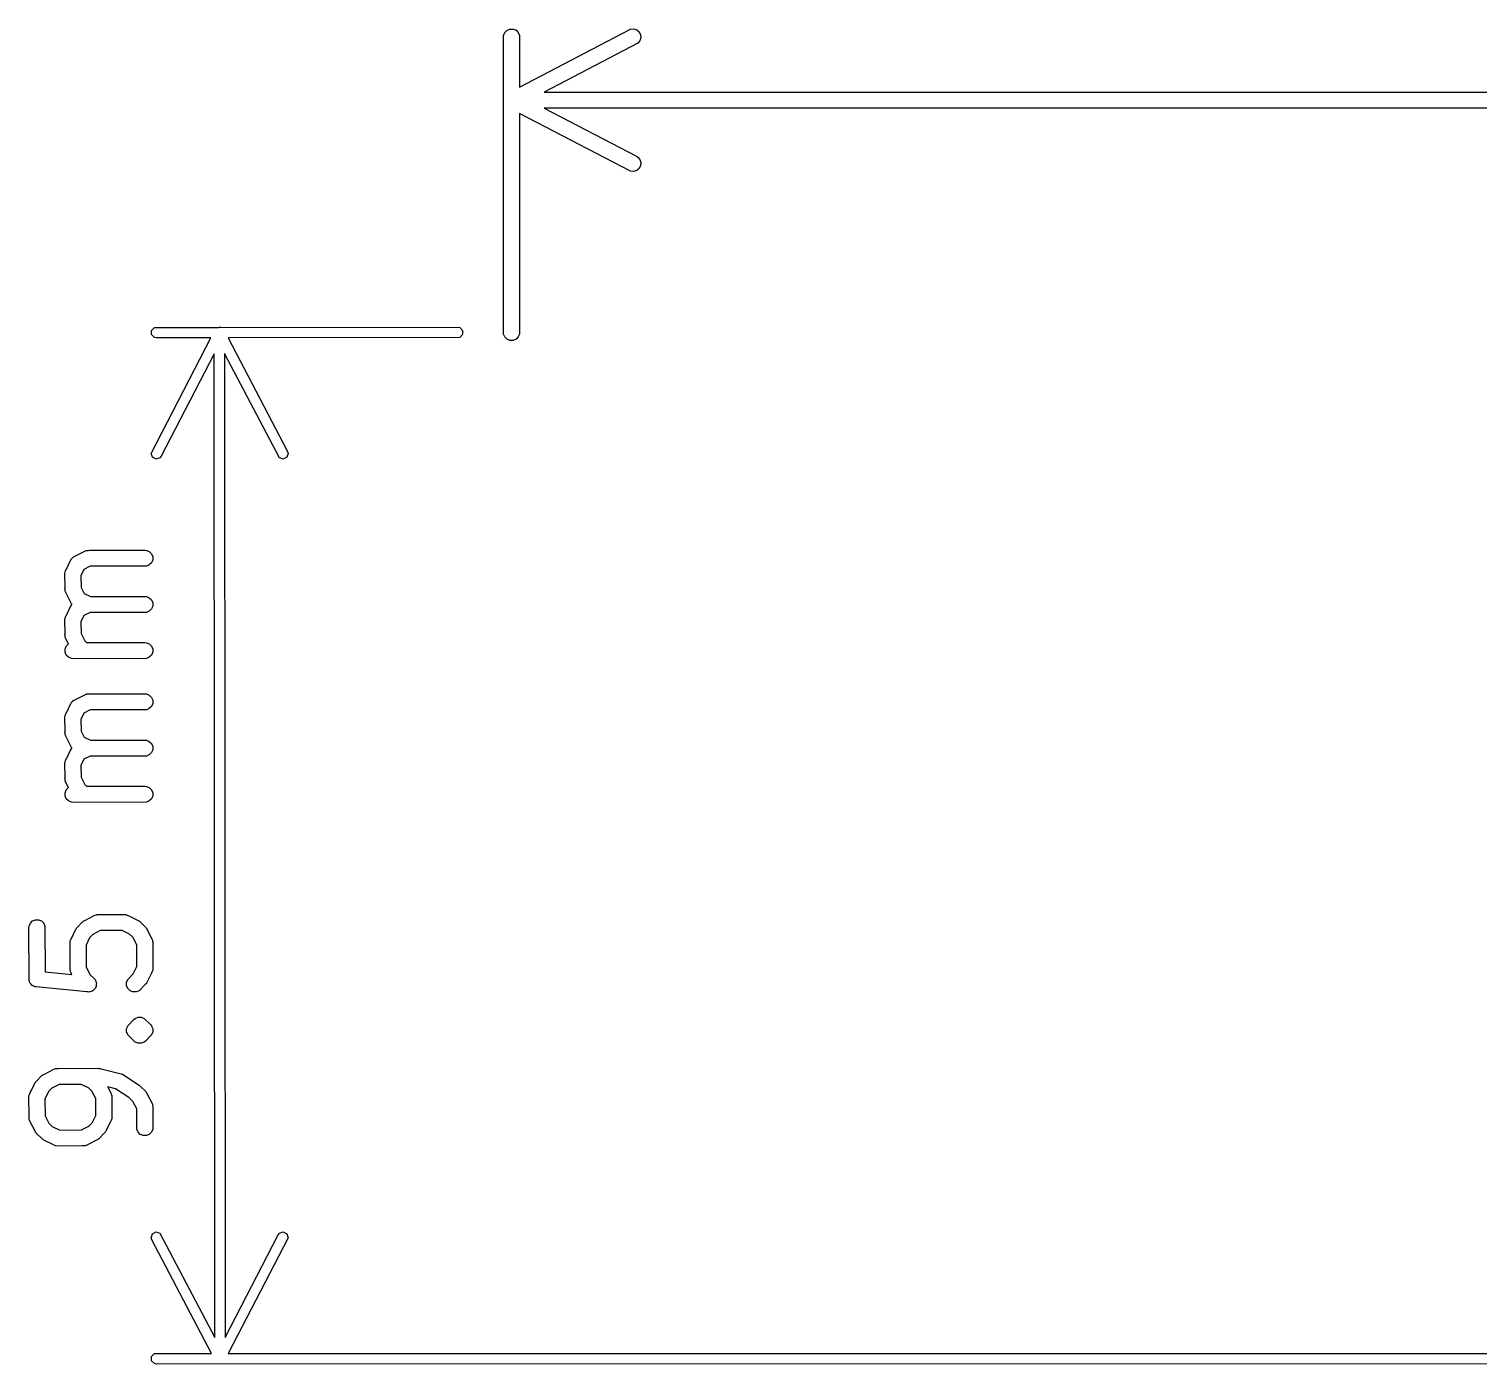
# Model space of a CAD drawing. Extents: x -1.03 to 0.78, y -0.6 to 0.53.
# Drawn here: x -1.026 to -0.497, y -0.002 to 0.486 of the extents above; entities that cross this region are included whole.
import ezdxf

# ---------------------------------------------------------------- set-up
doc = ezdxf.new("R2010")
doc.units = 0
doc.header["$MEASUREMENT"] = 0
doc.layers.add('BLACK', color=7, linetype='CONTINUOUS')

msp = doc.modelspace()

# ---------------------------------------------------------------- linework, layer by layer
at = {"layer": 'BLACK', "linetype": 'CONTINUOUS'}
for p, q in [((-0.85295, 0.48297), (-0.8529, 0.48355)), ((-0.8529, 0.37442), (-0.85295, 0.48297)), ((-0.8529, 0.48355), (-0.85246, 0.48461)), ((-0.85246, 0.48461), (-0.85164, 0.48543)), ((-0.85164, 0.48543), (-0.85058, 0.48587)), ((-0.85058, 0.48587), (-0.84942, 0.48587)), ((-0.84942, 0.48587), (-0.84836, 0.48543)), ((-0.84836, 0.48543), (-0.84754, 0.48461)), ((-0.84754, 0.48461), (-0.8471, 0.48355)), ((-0.8471, 0.48355), (-0.84709, 0.46467)), ((-0.84709, 0.46467), (-0.80701, 0.48559)), ((-0.80701, 0.48559), (-0.80648, 0.48581)), ((-0.80648, 0.48581), (-0.80533, 0.48591)), ((-0.80533, 0.48591), (-0.80423, 0.48556)), ((-0.80423, 0.48556), (-0.80335, 0.48482)), ((-0.80335, 0.48482), (-0.80281, 0.4838)), ((-0.80271, 0.48265), (-0.80306, 0.48155)), ((-0.80281, 0.4838), (-0.80271, 0.48265)), ((-0.8038, 0.48067), (-0.83807, 0.46278)), ((-0.80306, 0.48155), (-0.8038, 0.48067)), ((-0.83807, 0.46278), (0.6144, 0.46284)), ((0.61445, 0.45699), (-0.83803, 0.45693)), ((-0.83803, 0.45693), (-0.80429, 0.43942)), ((-0.80648, 0.43396), (-0.84709, 0.45505)), ((-0.84709, 0.45505), (-0.84705, 0.375)), ((-0.80429, 0.43942), (-0.8038, 0.4391)), ((-0.80335, 0.43495), (-0.80423, 0.43421)), ((-0.8038, 0.4391), (-0.80306, 0.43822)), ((-0.80281, 0.43597), (-0.80335, 0.43495)), ((-0.80306, 0.43822), (-0.80271, 0.43712)), ((-0.80271, 0.43712), (-0.80281, 0.43597)), ((-0.80533, 0.43386), (-0.80648, 0.43396)), ((-0.80423, 0.43421), (-0.80533, 0.43386)), ((-0.9816, 0.37575), (-0.98053, 0.37682)), ((-0.98053, 0.37682), (-0.95708, 0.37685)), ((-0.95708, 0.37685), (-0.95686, 0.37696)), ((-0.95686, 0.37696), (-0.95669, 0.37691)), ((-0.95669, 0.37691), (-0.95652, 0.37696)), ((-0.95652, 0.37696), (-0.95631, 0.37685)), ((-0.95631, 0.37685), (-0.86969, 0.37697)), ((-0.86969, 0.37697), (-0.86893, 0.37682)), ((-0.86893, 0.37682), (-0.86787, 0.37575)), ((-0.98174, 0.33082), (-0.95991, 0.37306)), ((-0.9816, 0.37425), (-0.9816, 0.37575)), ((-0.98053, 0.37318), (-0.9816, 0.37425)), ((-0.97978, 0.37303), (-0.98053, 0.37318)), ((-0.95991, 0.37306), (-0.97978, 0.37303)), ((-0.86893, 0.37318), (-0.95362, 0.37307)), ((-0.95362, 0.37307), (-0.93186, 0.33156)), ((-0.86787, 0.37425), (-0.86893, 0.37318)), ((-0.86787, 0.37575), (-0.86787, 0.37425)), ((-0.85246, 0.37336), (-0.8529, 0.37442)), ((-0.85164, 0.37254), (-0.85246, 0.37336)), ((-0.85058, 0.3721), (-0.85164, 0.37254)), ((-0.84942, 0.3721), (-0.85058, 0.3721)), ((-0.84836, 0.37254), (-0.84942, 0.3721)), ((-0.84754, 0.37336), (-0.84836, 0.37254)), ((-0.8471, 0.37442), (-0.84754, 0.37336)), ((-0.84705, 0.375), (-0.8471, 0.37442)), ((-0.95866, 0.36723), (-0.97803, 0.32974)), ((-0.95851, 0.00771), (-0.95866, 0.36723)), ((-0.93487, 0.32914), (-0.95487, 0.36729)), ((-0.95487, 0.36729), (-0.95473, 0.00777)), ((-0.98129, 0.32938), (-0.98174, 0.33082)), ((-0.97995, 0.32869), (-0.98129, 0.32938)), ((-0.97852, 0.32914), (-0.97995, 0.32869)), ((-0.97803, 0.32974), (-0.97852, 0.32914)), ((-0.93343, 0.32869), (-0.93487, 0.32914)), ((-0.9321, 0.32938), (-0.93343, 0.32869)), ((-0.93164, 0.33082), (-0.9321, 0.32938)), ((-0.93186, 0.33156), (-0.93164, 0.33082)), ((-1.01272, 0.28855), (-1.01108, 0.29193)), ((-1.01108, 0.29193), (-1.01101, 0.29203)), ((-1.01101, 0.29203), (-1.011, 0.29207)), ((-1.011, 0.29207), (-1.01095, 0.29213)), ((-1.01095, 0.29213), (-1.01077, 0.29242)), ((-1.01077, 0.29242), (-1.01049, 0.29267)), ((-1.01049, 0.29267), (-1.01024, 0.29294)), ((-1.01024, 0.29294), (-1.01005, 0.29305)), ((-1.01005, 0.29305), (-1.0099, 0.29318)), ((-1.0099, 0.29318), (-1.0096, 0.29328)), ((-1.0096, 0.29328), (-1.00601, 0.29513)), ((-1.00601, 0.29513), (-1.00546, 0.29533)), ((-1.00546, 0.29533), (-1.00536, 0.29534)), ((-1.00536, 0.29534), (-1.00526, 0.29538)), ((-1.00526, 0.29538), (-1.00477, 0.29538)), ((-1.00477, 0.29538), (-1.00432, 0.29542)), ((-1.00432, 0.29542), (-1.00422, 0.29539)), ((-1.00422, 0.29539), (-0.98406, 0.29544)), ((-0.98406, 0.29544), (-0.98349, 0.29538)), ((-0.98349, 0.29538), (-0.98242, 0.29494)), ((-0.98242, 0.29494), (-0.98161, 0.29413)), ((-0.98161, 0.29413), (-0.98117, 0.29306)), ((-0.98117, 0.29191), (-0.98161, 0.29085)), ((-0.98117, 0.29306), (-0.98117, 0.29191)), ((-1.01326, 0.28686), (-1.0132, 0.28744)), ((-1.01321, 0.28168), (-1.01326, 0.28686)), ((-1.0132, 0.28744), (-1.01316, 0.28754)), ((-1.01316, 0.28764), (-1.01291, 0.28815)), ((-1.01316, 0.28754), (-1.01316, 0.28764)), ((-1.01291, 0.28815), (-1.01276, 0.2885)), ((-1.01276, 0.2885), (-1.01272, 0.28855)), ((-1.00628, 0.2884), (-1.0074, 0.28609)), ((-1.0074, 0.28609), (-1.00736, 0.28186)), ((-1.00408, 0.28954), (-1.00628, 0.2884)), ((-0.98349, 0.28959), (-1.00408, 0.28954)), ((-0.98242, 0.29003), (-0.98349, 0.28959)), ((-0.98161, 0.29085), (-0.98242, 0.29003)), ((-1.01324, 0.28161), (-1.01321, 0.28168)), ((-1.01321, 0.28121), (-1.01324, 0.28161)), ((-1.0132, 0.28066), (-1.01321, 0.28121)), ((-1.00736, 0.28186), (-1.00622, 0.27964)), ((-1.01316, 0.28056), (-1.0132, 0.28066)), ((-1.01316, 0.28046), (-1.01316, 0.28056)), ((-1.01295, 0.27992), (-1.01316, 0.28046)), ((-1.0111, 0.27632), (-1.01295, 0.27992)), ((-1.011, 0.27603), (-1.0111, 0.27632)), ((-1.01087, 0.27588), (-1.011, 0.27603)), ((-1.01095, 0.27526), (-1.01077, 0.27555)), ((-1.01077, 0.27568), (-1.01087, 0.27588)), ((-1.01069, 0.27561), (-1.01077, 0.27568)), ((-1.01077, 0.27555), (-1.01069, 0.27561)), ((-1.00622, 0.27964), (-1.0039, 0.27851)), ((-1.0039, 0.27851), (-0.98406, 0.27857)), ((-0.98406, 0.27857), (-0.98349, 0.27851)), ((-0.98349, 0.27851), (-0.98242, 0.27807)), ((-0.98242, 0.27807), (-0.98161, 0.27725)), ((-0.98161, 0.27725), (-0.98117, 0.27619)), ((-0.98117, 0.27619), (-0.98117, 0.27504)), ((-1.01326, 0.26999), (-1.0132, 0.27057)), ((-1.0132, 0.27057), (-1.01316, 0.27066)), ((-1.01316, 0.27077), (-1.01291, 0.27128)), ((-1.01316, 0.27066), (-1.01316, 0.27077)), ((-1.01291, 0.27128), (-1.01276, 0.27163)), ((-1.01276, 0.27163), (-1.01272, 0.27168)), ((-1.01272, 0.27168), (-1.01108, 0.27506)), ((-1.01108, 0.27506), (-1.01101, 0.27516)), ((-1.01101, 0.27516), (-1.011, 0.2752)), ((-1.011, 0.2752), (-1.01095, 0.27526)), ((-1.00628, 0.27153), (-1.0074, 0.26922)), ((-1.00408, 0.27266), (-1.00628, 0.27153)), ((-0.98349, 0.27272), (-1.00408, 0.27266)), ((-0.98242, 0.27316), (-0.98349, 0.27272)), ((-0.98161, 0.27397), (-0.98242, 0.27316)), ((-0.98117, 0.27504), (-0.98161, 0.27397)), ((-1.01321, 0.26481), (-1.01326, 0.26999)), ((-1.0074, 0.26922), (-1.00736, 0.26498)), ((-1.00736, 0.26498), (-1.00597, 0.26227)), ((-1.01324, 0.26473), (-1.01321, 0.26481)), ((-1.01321, 0.26433), (-1.01324, 0.26473)), ((-1.0132, 0.26379), (-1.01321, 0.26433)), ((-1.01316, 0.26369), (-1.0132, 0.26379)), ((-1.0132, 0.25932), (-1.01276, 0.26038)), ((-1.01316, 0.26359), (-1.01316, 0.26369)), ((-1.01295, 0.26304), (-1.01316, 0.26359)), ((-1.01198, 0.26116), (-1.01295, 0.26304)), ((-1.01276, 0.26038), (-1.01198, 0.26116)), ((-1.00597, 0.26227), (-1.00532, 0.26165)), ((-1.00532, 0.26165), (-0.98406, 0.26169)), ((-0.98406, 0.26169), (-0.98349, 0.26164)), ((-0.98349, 0.26164), (-0.98242, 0.2612)), ((-0.98242, 0.2612), (-0.98161, 0.26038)), ((-0.98161, 0.26038), (-0.98117, 0.25932)), ((-1.0132, 0.25817), (-1.0132, 0.25932)), ((-1.01276, 0.2571), (-1.0132, 0.25817)), ((-1.01195, 0.25629), (-1.01276, 0.2571)), ((-1.01089, 0.25585), (-1.01195, 0.25629)), ((-1.01031, 0.25579), (-1.01089, 0.25585)), ((-0.98349, 0.25585), (-1.01031, 0.25579)), ((-0.98242, 0.25629), (-0.98349, 0.25585)), ((-0.98161, 0.2571), (-0.98242, 0.25629)), ((-0.98117, 0.25817), (-0.98161, 0.2571)), ((-0.98117, 0.25932), (-0.98117, 0.25817)), ((-1.01272, 0.23606), (-1.01108, 0.23944)), ((-1.01108, 0.23944), (-1.01101, 0.23954)), ((-1.01101, 0.23954), (-1.011, 0.23958)), ((-1.011, 0.23958), (-1.01095, 0.23964)), ((-1.01095, 0.23964), (-1.01077, 0.23993)), ((-1.01077, 0.23993), (-1.01049, 0.24017)), ((-1.01049, 0.24017), (-1.01024, 0.24045)), ((-1.01024, 0.24045), (-1.01005, 0.24055)), ((-1.01005, 0.24055), (-1.0099, 0.24068)), ((-1.0099, 0.24068), (-1.0096, 0.24078)), ((-1.0096, 0.24078), (-1.00601, 0.24263)), ((-1.00601, 0.24263), (-1.00546, 0.24284)), ((-1.00546, 0.24284), (-1.00536, 0.24285)), ((-1.00536, 0.24285), (-1.00526, 0.24289)), ((-1.00526, 0.24289), (-1.00477, 0.24289)), ((-1.00477, 0.24289), (-1.00432, 0.24292)), ((-1.00432, 0.24292), (-1.00422, 0.24289)), ((-1.00422, 0.24289), (-0.98406, 0.24295)), ((-0.98406, 0.24295), (-0.98349, 0.24289)), ((-0.98349, 0.24289), (-0.98242, 0.24245)), ((-0.98242, 0.24245), (-0.98161, 0.24163)), ((-0.98161, 0.23835), (-0.98242, 0.23754)), ((-0.98161, 0.24163), (-0.98117, 0.24057)), ((-0.98117, 0.23942), (-0.98161, 0.23835)), ((-0.98117, 0.24057), (-0.98117, 0.23942)), ((-1.01326, 0.23437), (-1.0132, 0.23495)), ((-1.01321, 0.22919), (-1.01326, 0.23437)), ((-1.0132, 0.23495), (-1.01316, 0.23504)), ((-1.01316, 0.23515), (-1.01291, 0.23566)), ((-1.01316, 0.23504), (-1.01316, 0.23515)), ((-1.01291, 0.23566), (-1.01276, 0.23601)), ((-1.01276, 0.23601), (-1.01272, 0.23606)), ((-1.00628, 0.23591), (-1.0074, 0.2336)), ((-1.0074, 0.2336), (-1.00736, 0.22936)), ((-1.00408, 0.23704), (-1.00628, 0.23591)), ((-0.98349, 0.2371), (-1.00408, 0.23704)), ((-0.98242, 0.23754), (-0.98349, 0.2371)), ((-1.01324, 0.22911), (-1.01321, 0.22919)), ((-1.01321, 0.22871), (-1.01324, 0.22911)), ((-1.0132, 0.22817), (-1.01321, 0.22871)), ((-1.01316, 0.22807), (-1.0132, 0.22817)), ((-1.01316, 0.22797), (-1.01316, 0.22807)), ((-1.01295, 0.22742), (-1.01316, 0.22797)), ((-1.00736, 0.22936), (-1.00622, 0.22715)), ((-1.0111, 0.22383), (-1.01295, 0.22742)), ((-1.01272, 0.21918), (-1.01108, 0.22257)), ((-1.011, 0.22353), (-1.0111, 0.22383)), ((-1.01108, 0.22257), (-1.01101, 0.22266)), ((-1.01101, 0.22266), (-1.011, 0.22271)), ((-1.01087, 0.22338), (-1.011, 0.22353)), ((-1.011, 0.22271), (-1.01095, 0.22276)), ((-1.01095, 0.22276), (-1.01077, 0.22306)), ((-1.01077, 0.22318), (-1.01087, 0.22338)), ((-1.01069, 0.22312), (-1.01077, 0.22318)), ((-1.01077, 0.22306), (-1.01069, 0.22312)), ((-1.00622, 0.22715), (-1.0039, 0.22602)), ((-1.0039, 0.22602), (-0.98406, 0.22607)), ((-0.98406, 0.22607), (-0.98349, 0.22602)), ((-0.98349, 0.22602), (-0.98242, 0.22558)), ((-0.98242, 0.22558), (-0.98161, 0.22476)), ((-0.98161, 0.22476), (-0.98117, 0.2237)), ((-0.98117, 0.22254), (-0.98161, 0.22148)), ((-0.98117, 0.2237), (-0.98117, 0.22254)), ((-1.01326, 0.2175), (-1.0132, 0.21807)), ((-1.01321, 0.21231), (-1.01326, 0.2175)), ((-1.0132, 0.21807), (-1.01316, 0.21817)), ((-1.01316, 0.21828), (-1.01291, 0.21879)), ((-1.01316, 0.21817), (-1.01316, 0.21828)), ((-1.01291, 0.21879), (-1.01276, 0.21914)), ((-1.01276, 0.21914), (-1.01272, 0.21918)), ((-1.00628, 0.21903), (-1.0074, 0.21673)), ((-1.00408, 0.22017), (-1.00628, 0.21903)), ((-0.98349, 0.22022), (-1.00408, 0.22017)), ((-0.98242, 0.22067), (-0.98349, 0.22022)), ((-0.98161, 0.22148), (-0.98242, 0.22067)), ((-1.01324, 0.21224), (-1.01321, 0.21231)), ((-1.01321, 0.21184), (-1.01324, 0.21224)), ((-1.0074, 0.21673), (-1.00736, 0.21249)), ((-1.00736, 0.21249), (-1.00597, 0.20978)), ((-1.0132, 0.2113), (-1.01321, 0.21184)), ((-1.01316, 0.2112), (-1.0132, 0.2113)), ((-1.0132, 0.20682), (-1.01276, 0.20789)), ((-1.0132, 0.20567), (-1.0132, 0.20682)), ((-1.01316, 0.21109), (-1.01316, 0.2112)), ((-1.01295, 0.21055), (-1.01316, 0.21109)), ((-1.01198, 0.20867), (-1.01295, 0.21055)), ((-1.01276, 0.20789), (-1.01198, 0.20867)), ((-1.00597, 0.20978), (-1.00532, 0.20916)), ((-1.00532, 0.20916), (-0.98406, 0.2092)), ((-0.98406, 0.2092), (-0.98349, 0.20914)), ((-0.98349, 0.20914), (-0.98242, 0.2087)), ((-0.98242, 0.2087), (-0.98161, 0.20789)), ((-0.98161, 0.20789), (-0.98117, 0.20682)), ((-0.98117, 0.20682), (-0.98117, 0.20567)), ((-1.01276, 0.20461), (-1.0132, 0.20567)), ((-1.01195, 0.20379), (-1.01276, 0.20461)), ((-1.01089, 0.20335), (-1.01195, 0.20379)), ((-1.01031, 0.20329), (-1.01089, 0.20335)), ((-0.98349, 0.20335), (-1.01031, 0.20329)), ((-0.98242, 0.20379), (-0.98349, 0.20335)), ((-0.98161, 0.20461), (-0.98242, 0.20379)), ((-0.98117, 0.20567), (-0.98161, 0.20461)), ((-1.02633, 0.15808), (-1.02589, 0.15914)), ((-1.02589, 0.15914), (-1.02507, 0.15996)), ((-1.02507, 0.15996), (-1.02401, 0.1604)), ((-1.02401, 0.1604), (-1.02286, 0.1604)), ((-1.02286, 0.1604), (-1.02179, 0.15996)), ((-1.02179, 0.15996), (-1.02098, 0.15914)), ((-1.02098, 0.15914), (-1.02054, 0.15808)), ((-1.00864, 0.15766), (-1.00677, 0.15959)), ((-1.00677, 0.15959), (-1.00655, 0.15978)), ((-1.00655, 0.15978), (-1.0065, 0.15984)), ((-1.0065, 0.15984), (-1.00644, 0.15987)), ((-1.00644, 0.15987), (-1.00633, 0.15996)), ((-1.00633, 0.15996), (-1.00598, 0.1601)), ((-1.00598, 0.1601), (-1.00226, 0.16202)), ((-1.00226, 0.16202), (-1.00172, 0.16223)), ((-1.00172, 0.16223), (-1.00161, 0.16223)), ((-1.00161, 0.16223), (-1.00151, 0.16227)), ((-1.00151, 0.16227), (-1.001, 0.16228)), ((-1.001, 0.16228), (-1.00057, 0.16231)), ((-1.00057, 0.16231), (-1.00048, 0.16228)), ((-1.00048, 0.16228), (-0.99156, 0.16233)), ((-0.99156, 0.16233), (-0.99099, 0.16227)), ((-0.99099, 0.16227), (-0.99089, 0.16223)), ((-0.99089, 0.16223), (-0.99078, 0.16223)), ((-0.99078, 0.16223), (-0.99027, 0.16198)), ((-0.99027, 0.16198), (-0.98992, 0.16183)), ((-0.98992, 0.16183), (-0.98987, 0.16179)), ((-0.98987, 0.16179), (-0.98649, 0.16014)), ((-0.98649, 0.16014), (-0.98624, 0.15999)), ((-0.98624, 0.15999), (-0.98617, 0.15996)), ((-0.98617, 0.15996), (-0.98613, 0.15991)), ((-0.98613, 0.15991), (-0.986, 0.15984)), ((-0.986, 0.15984), (-0.98578, 0.15958)), ((-0.98578, 0.15958), (-0.98385, 0.15772)), ((-1.02639, 0.1575), (-1.02633, 0.15808)), ((-1.02633, 0.13888), (-1.02639, 0.1575)), ((-1.02054, 0.15808), (-1.02049, 0.14138)), ((-1.01084, 0.15357), (-1.0092, 0.15695)), ((-1.0092, 0.15695), (-1.00904, 0.1572)), ((-1.00904, 0.1572), (-1.00901, 0.15727)), ((-1.00901, 0.15727), (-1.00897, 0.15732)), ((-1.00897, 0.15732), (-1.00889, 0.15744)), ((-1.00889, 0.15744), (-1.00864, 0.15766)), ((-1.00422, 0.1538), (-1.00553, 0.1511)), ((-1.00303, 0.15504), (-1.00422, 0.1538)), ((-1.00032, 0.15643), (-1.00303, 0.15504)), ((-0.99234, 0.15647), (-1.00032, 0.15643)), ((-0.98964, 0.15516), (-0.99234, 0.15647)), ((-0.98841, 0.15397), (-0.98964, 0.15516)), ((-0.98701, 0.15127), (-0.98841, 0.15397)), ((-0.98385, 0.15772), (-0.98366, 0.15749)), ((-0.98366, 0.15749), (-0.9836, 0.15744)), ((-0.9836, 0.15744), (-0.98358, 0.15738)), ((-0.98358, 0.15738), (-0.98348, 0.15727)), ((-0.98348, 0.15727), (-0.98334, 0.15692)), ((-0.98334, 0.15692), (-0.98142, 0.1532)), ((-1.01139, 0.15188), (-1.01133, 0.15246)), ((-1.01134, 0.14296), (-1.01139, 0.15188)), ((-1.01133, 0.15246), (-1.01129, 0.15255)), ((-1.01129, 0.15255), (-1.01128, 0.15266)), ((-1.01128, 0.15266), (-1.01103, 0.15317)), ((-1.01103, 0.15317), (-1.01089, 0.15352)), ((-1.01089, 0.15352), (-1.01084, 0.15357)), ((-1.00553, 0.1511), (-1.00548, 0.14312)), ((-0.98697, 0.14328), (-0.98701, 0.15127)), ((-0.98142, 0.1532), (-0.98121, 0.15266)), ((-0.98121, 0.15266), (-0.98121, 0.15255)), ((-0.98121, 0.15255), (-0.98117, 0.15246)), ((-0.98117, 0.15246), (-0.98116, 0.15194)), ((-0.98116, 0.15194), (-0.98113, 0.15151)), ((-0.98113, 0.15151), (-0.98116, 0.15143)), ((-0.98116, 0.15143), (-0.98111, 0.14251)), ((-1.00548, 0.14312), (-1.00409, 0.14041)), ((-0.98828, 0.14058), (-0.98697, 0.14328)), ((-1.02637, 0.13847), (-1.02633, 0.13888)), ((-1.02633, 0.13833), (-1.02637, 0.13847)), ((-1.02633, 0.13818), (-1.02633, 0.13833)), ((-1.02616, 0.13778), (-1.02633, 0.13818)), ((-1.02604, 0.13737), (-1.02616, 0.13778)), ((-1.02049, 0.14138), (-1.01069, 0.14043)), ((-1.01136, 0.14288), (-1.01134, 0.14296)), ((-1.01133, 0.14244), (-1.01136, 0.14288)), ((-1.01133, 0.14193), (-1.01133, 0.14244)), ((-1.01129, 0.14183), (-1.01133, 0.14193)), ((-1.01128, 0.14173), (-1.01129, 0.14183)), ((-1.01108, 0.14119), (-1.01128, 0.14173)), ((-1.01069, 0.14043), (-1.01108, 0.14119)), ((-1.00409, 0.14041), (-1.0026, 0.13897)), ((-1.0026, 0.13897), (-1.00223, 0.13852)), ((-1.00223, 0.13852), (-1.00217, 0.13838)), ((-1.00217, 0.13838), (-1.00208, 0.13827)), ((-1.00208, 0.13827), (-1.00195, 0.13786)), ((-1.00195, 0.13786), (-1.00179, 0.13746)), ((-0.99071, 0.13746), (-0.99027, 0.13852)), ((-0.99027, 0.13852), (-0.98828, 0.14058)), ((-0.98166, 0.14082), (-0.9833, 0.13744)), ((-0.98161, 0.14087), (-0.98166, 0.14082)), ((-0.98146, 0.14121), (-0.98161, 0.14087)), ((-0.98121, 0.14173), (-0.98146, 0.14121)), ((-0.98117, 0.14193), (-0.98121, 0.14183)), ((-0.98121, 0.14183), (-0.98121, 0.14173)), ((-0.98111, 0.14251), (-0.98117, 0.14193)), ((-1.02594, 0.13725), (-1.02604, 0.13737)), ((-1.02589, 0.13712), (-1.02594, 0.13725)), ((-1.02558, 0.13681), (-1.02589, 0.13712)), ((-1.02531, 0.13648), (-1.02558, 0.13681)), ((-1.02518, 0.13641), (-1.02531, 0.13648)), ((-1.02507, 0.1363), (-1.02518, 0.13641)), ((-1.02467, 0.13614), (-1.02507, 0.1363)), ((-1.02429, 0.13593), (-1.02467, 0.13614)), ((-1.02408, 0.13589), (-1.02429, 0.13593)), ((-1.02401, 0.13586), (-1.02408, 0.13589)), ((-1.02394, 0.13586), (-1.02401, 0.13586)), ((-1.02373, 0.13582), (-1.02394, 0.13586)), ((-1.00539, 0.13404), (-1.02373, 0.13582)), ((-1.00526, 0.13399), (-1.00539, 0.13404)), ((-1.00484, 0.13399), (-1.00526, 0.13399)), ((-1.0044, 0.13394), (-1.00484, 0.13399)), ((-1.00426, 0.13399), (-1.0044, 0.13394)), ((-1.00411, 0.13399), (-1.00426, 0.13399)), ((-1.00371, 0.13415), (-1.00411, 0.13399)), ((-1.0033, 0.13428), (-1.00371, 0.13415)), ((-1.00318, 0.13437), (-1.0033, 0.13428)), ((-1.00304, 0.13443), (-1.00318, 0.13437)), ((-1.00274, 0.13473), (-1.00304, 0.13443)), ((-1.0024, 0.135), (-1.00274, 0.13473)), ((-1.00233, 0.13514), (-1.0024, 0.135)), ((-1.00223, 0.13524), (-1.00233, 0.13514)), ((-1.00206, 0.13564), (-1.00223, 0.13524)), ((-1.00186, 0.13602), (-1.00206, 0.13564)), ((-1.00185, 0.13617), (-1.00186, 0.13602)), ((-1.00179, 0.13631), (-1.00185, 0.13617)), ((-1.00179, 0.13746), (-1.00179, 0.13731)), ((-1.00179, 0.13731), (-1.00175, 0.13717)), ((-1.00175, 0.13717), (-1.00179, 0.13674)), ((-1.00179, 0.13674), (-1.00179, 0.13631)), ((-0.99071, 0.13631), (-0.99071, 0.13746)), ((-0.99027, 0.13524), (-0.99071, 0.13631)), ((-0.98945, 0.13443), (-0.99027, 0.13524)), ((-0.98839, 0.13399), (-0.98945, 0.13443)), ((-0.98724, 0.13399), (-0.98839, 0.13399)), ((-0.98617, 0.13443), (-0.98724, 0.13399)), ((-0.98572, 0.13479), (-0.98617, 0.13443)), ((-0.98386, 0.13672), (-0.98572, 0.13479)), ((-0.9836, 0.13695), (-0.98386, 0.13672)), ((-0.98353, 0.13707), (-0.9836, 0.13695)), ((-0.98348, 0.13712), (-0.98353, 0.13707)), ((-0.98345, 0.13719), (-0.98348, 0.13712)), ((-0.9833, 0.13744), (-0.98345, 0.13719)), ((-0.99027, 0.12165), (-0.98802, 0.12397)), ((-0.98802, 0.12397), (-0.98758, 0.12434)), ((-0.98758, 0.12434), (-0.98651, 0.12478)), ((-0.98651, 0.12478), (-0.98536, 0.12478)), ((-0.98536, 0.12478), (-0.9843, 0.12434)), ((-0.9843, 0.12434), (-0.9843, 0.12434)), ((-0.9843, 0.12434), (-0.98197, 0.1221)), ((-0.98197, 0.1221), (-0.98161, 0.12165)), ((-0.99071, 0.12058), (-0.99041, 0.12131)), ((-0.99071, 0.11943), (-0.99071, 0.12058)), ((-0.99027, 0.11837), (-0.99071, 0.11943)), ((-0.99041, 0.12131), (-0.99027, 0.12165)), ((-0.99027, 0.12165), (-0.99027, 0.12165)), ((-0.9899, 0.11792), (-0.99027, 0.11837)), ((-0.99027, 0.11837), (-0.99027, 0.11837)), ((-0.98758, 0.11568), (-0.9899, 0.11792)), ((-0.98161, 0.11837), (-0.98385, 0.11605)), ((-0.98161, 0.12165), (-0.98147, 0.12131)), ((-0.98117, 0.11943), (-0.98161, 0.11837)), ((-0.98147, 0.12131), (-0.98117, 0.12058)), ((-0.98117, 0.12058), (-0.98117, 0.11943)), ((-0.98651, 0.11524), (-0.98758, 0.11568)), ((-0.98536, 0.11524), (-0.98651, 0.11524)), ((-0.9843, 0.11568), (-0.98536, 0.11524)), ((-0.98385, 0.11605), (-0.9843, 0.11568)), ((-1.01725, 0.10578), (-1.01671, 0.10598)), ((-1.01671, 0.10598), (-1.01661, 0.10599)), ((-1.01661, 0.10599), (-1.01651, 0.10603)), ((-1.01651, 0.10603), (-1.01601, 0.10603)), ((-1.01601, 0.10603), (-1.01556, 0.10607)), ((-1.01556, 0.10607), (-1.01547, 0.10604)), ((-1.01547, 0.10604), (-1.00094, 0.10609)), ((-1.00094, 0.10609), (-1.00083, 0.10608)), ((-1.00083, 0.10608), (-1.00079, 0.10608)), ((-1.00079, 0.10608), (-1.00072, 0.10607)), ((-1.00072, 0.10607), (-1.00036, 0.10603)), ((-1.00036, 0.10603), (-1.00006, 0.10591)), ((-1.02584, 0.09733), (-1.0242, 0.10071)), ((-1.0242, 0.10071), (-1.02404, 0.10095)), ((-1.02404, 0.10095), (-1.02401, 0.10103)), ((-1.02401, 0.10103), (-1.02397, 0.10107)), ((-1.02397, 0.10107), (-1.02389, 0.1012)), ((-1.02389, 0.1012), (-1.02363, 0.10142)), ((-1.02363, 0.10142), (-1.02177, 0.10335)), ((-1.02177, 0.10335), (-1.02154, 0.10353)), ((-1.02154, 0.10353), (-1.02149, 0.10359)), ((-1.02149, 0.10359), (-1.02144, 0.10362)), ((-1.02144, 0.10362), (-1.02132, 0.10372)), ((-1.02132, 0.10372), (-1.02098, 0.10386)), ((-1.02098, 0.10386), (-1.01725, 0.10578)), ((-1.00006, 0.10591), (-0.99272, 0.10413)), ((-0.99272, 0.10413), (-0.99238, 0.104)), ((-0.99238, 0.104), (-0.99231, 0.10399)), ((-0.99231, 0.10399), (-0.99227, 0.10396)), ((-0.99227, 0.10396), (-0.99217, 0.10393)), ((-0.99217, 0.10393), (-0.99184, 0.10368)), ((-0.99184, 0.10368), (-0.98617, 0.09997)), ((-1.02639, 0.09564), (-1.02633, 0.09621)), ((-1.02634, 0.08859), (-1.02639, 0.09564)), ((-1.02633, 0.09621), (-1.02629, 0.09631)), ((-1.02629, 0.09631), (-1.02628, 0.09642)), ((-1.02628, 0.09642), (-1.02603, 0.09693)), ((-1.02603, 0.09693), (-1.02589, 0.09728)), ((-1.02589, 0.09728), (-1.02584, 0.09733)), ((-1.01922, 0.09756), (-1.02053, 0.09486)), ((-1.01803, 0.09879), (-1.01922, 0.09756)), ((-1.01532, 0.10019), (-1.01803, 0.09879)), ((-1.0073, 0.10021), (-1.01532, 0.10019)), ((-1.00464, 0.09892), (-1.0073, 0.10021)), ((-1.0034, 0.09773), (-1.00464, 0.09892)), ((-1.00201, 0.09502), (-1.0034, 0.09773)), ((-0.99476, 0.0986), (-0.99762, 0.09929)), ((-0.99762, 0.09929), (-0.99642, 0.09696)), ((-0.99642, 0.09696), (-0.99621, 0.09642)), ((-0.99621, 0.09642), (-0.9962, 0.09631)), ((-0.9962, 0.09631), (-0.99616, 0.09621)), ((-0.99616, 0.09621), (-0.99616, 0.09569)), ((-0.99616, 0.09569), (-0.99613, 0.09527)), ((-0.98986, 0.09539), (-0.99476, 0.0986)), ((-0.98841, 0.09398), (-0.98986, 0.09539)), ((-0.98617, 0.09997), (-0.98617, 0.09997)), ((-0.98617, 0.09997), (-0.98617, 0.09997)), ((-0.98617, 0.09997), (-0.98617, 0.09996)), ((-0.98617, 0.09996), (-0.98573, 0.0996)), ((-0.98573, 0.0996), (-0.9856, 0.09942)), ((-0.9856, 0.09942), (-0.98385, 0.09772)), ((-0.98385, 0.09772), (-0.98366, 0.0975)), ((-0.98366, 0.0975), (-0.9836, 0.09745)), ((-0.9836, 0.09745), (-0.98358, 0.09739)), ((-0.98358, 0.09739), (-0.98348, 0.09728)), ((-0.98348, 0.09728), (-0.98334, 0.09693)), ((-0.98334, 0.09693), (-0.98142, 0.09321)), ((-1.02053, 0.09486), (-1.02048, 0.08875)), ((-1.00197, 0.08891), (-1.00201, 0.09502)), ((-0.99613, 0.09527), (-0.99616, 0.09519)), ((-0.99616, 0.09519), (-0.99611, 0.08814)), ((-0.98701, 0.09127), (-0.98841, 0.09398)), ((-0.98696, 0.08381), (-0.98701, 0.09127)), ((-0.98142, 0.09321), (-0.98121, 0.09267)), ((-0.98121, 0.09267), (-0.98121, 0.09256)), ((-0.98121, 0.09256), (-0.98117, 0.09246)), ((-0.98117, 0.09246), (-0.98116, 0.09194)), ((-0.98116, 0.09194), (-0.98113, 0.09152)), ((-0.98113, 0.09152), (-0.98116, 0.09144)), ((-0.98116, 0.09144), (-0.98111, 0.08439)), ((-1.02636, 0.08851), (-1.02634, 0.08859)), ((-1.02633, 0.08809), (-1.02636, 0.08851)), ((-1.02633, 0.08756), (-1.02633, 0.08809)), ((-1.02629, 0.08746), (-1.02633, 0.08756)), ((-1.02628, 0.08736), (-1.02629, 0.08746)), ((-1.02607, 0.08682), (-1.02628, 0.08736)), ((-1.02416, 0.08309), (-1.02607, 0.08682)), ((-1.02048, 0.08875), (-1.01909, 0.08604)), ((-1.01909, 0.08604), (-1.01786, 0.08485)), ((-1.01786, 0.08485), (-1.01515, 0.08354)), ((-1.00717, 0.08359), (-1.00447, 0.08498)), ((-1.00447, 0.08498), (-1.00328, 0.08621)), ((-1.00328, 0.08621), (-1.00197, 0.08891)), ((-0.99665, 0.08645), (-0.99829, 0.08307)), ((-0.99661, 0.0865), (-0.99665, 0.08645)), ((-0.99646, 0.08685), (-0.99661, 0.0865)), ((-0.99621, 0.08736), (-0.99646, 0.08685)), ((-0.9962, 0.08746), (-0.99621, 0.08736)), ((-0.99616, 0.08756), (-0.9962, 0.08746)), ((-0.99611, 0.08814), (-0.99616, 0.08756)), ((-1.02401, 0.08275), (-1.02416, 0.08309)), ((-1.02392, 0.08263), (-1.02401, 0.08275)), ((-1.02389, 0.08258), (-1.02392, 0.08263)), ((-1.02383, 0.08253), (-1.02389, 0.08258)), ((-1.02365, 0.0823), (-1.02383, 0.08253)), ((-1.02171, 0.08044), (-1.02365, 0.0823)), ((-1.02149, 0.08018), (-1.02171, 0.08044)), ((-1.02137, 0.0801), (-1.02149, 0.08018)), ((-1.02132, 0.08006), (-1.02137, 0.0801)), ((-1.02125, 0.08003), (-1.02132, 0.08006)), ((-1.021, 0.07987), (-1.02125, 0.08003)), ((-1.01762, 0.07823), (-1.021, 0.07987)), ((-1.01515, 0.08354), (-1.00717, 0.08359)), ((-1.00152, 0.07991), (-1.00524, 0.078)), ((-1.00117, 0.08006), (-1.00152, 0.07991)), ((-1.00106, 0.08015), (-1.00117, 0.08006)), ((-1.001, 0.08018), (-1.00106, 0.08015)), ((-1.00095, 0.08024), (-1.001, 0.08018)), ((-1.00072, 0.08043), (-1.00095, 0.08024)), ((-0.99886, 0.08236), (-1.00072, 0.08043)), ((-0.9986, 0.08258), (-0.99886, 0.08236)), ((-0.99852, 0.0827), (-0.9986, 0.08258)), ((-0.99848, 0.08275), (-0.99852, 0.0827)), ((-0.99845, 0.08282), (-0.99848, 0.08275)), ((-0.99829, 0.08307), (-0.99845, 0.08282)), ((-0.98652, 0.08275), (-0.98696, 0.08381)), ((-0.9857, 0.08193), (-0.98652, 0.08275)), ((-0.98464, 0.08149), (-0.9857, 0.08193)), ((-0.98349, 0.08149), (-0.98464, 0.08149)), ((-0.98242, 0.08193), (-0.98349, 0.08149)), ((-0.98161, 0.08275), (-0.98242, 0.08193)), ((-0.98117, 0.08381), (-0.98161, 0.08275)), ((-0.98111, 0.08439), (-0.98117, 0.08381)), ((-1.01757, 0.07818), (-1.01762, 0.07823)), ((-1.01722, 0.07804), (-1.01757, 0.07818)), ((-1.01671, 0.07779), (-1.01722, 0.07804)), ((-1.01661, 0.07778), (-1.01671, 0.07779)), ((-1.01651, 0.07774), (-1.01661, 0.07778)), ((-1.01593, 0.07769), (-1.01651, 0.07774)), ((-1.00701, 0.07774), (-1.01593, 0.07769)), ((-1.00693, 0.07771), (-1.00701, 0.07774)), ((-1.0065, 0.07774), (-1.00693, 0.07771)), ((-1.00598, 0.07774), (-1.0065, 0.07774)), ((-1.00589, 0.07778), (-1.00598, 0.07774)), ((-1.00578, 0.07779), (-1.00589, 0.07778)), ((-1.00524, 0.078), (-1.00578, 0.07779)), ((-0.98174, 0.04418), (-0.98129, 0.04562)), ((-0.98153, 0.04344), (-0.98174, 0.04418)), ((-0.9597, 0.00182), (-0.98153, 0.04344)), ((-0.98129, 0.04562), (-0.97995, 0.04631)), ((-0.97995, 0.04631), (-0.97852, 0.04586)), ((-0.97852, 0.04586), (-0.95851, 0.00771)), ((-0.95473, 0.00777), (-0.93535, 0.04526)), ((-0.93164, 0.04418), (-0.95353, 0.00182)), ((-0.93535, 0.04526), (-0.93487, 0.04586)), ((-0.93487, 0.04586), (-0.93343, 0.04631)), ((-0.93343, 0.04631), (-0.9321, 0.04562)), ((-0.9321, 0.04562), (-0.93164, 0.04418)), ((-0.9816, 0.00075), (-0.98053, 0.00182)), ((-0.9816, -0.00075), (-0.9816, 0.00075)), ((-0.98053, 0.00182), (-0.9597, 0.00182)), ((-0.95353, 0.00182), (-0.01969, 0.00197)), ((-0.98053, -0.00182), (-0.9816, -0.00075)), ((-0.97978, -0.00197), (-0.98053, -0.00182)), ((-0.01893, -0.00182), (-0.97978, -0.00197))]:
    msp.add_line(p, q, dxfattribs=at)

doc.saveas('drawing.dxf')
